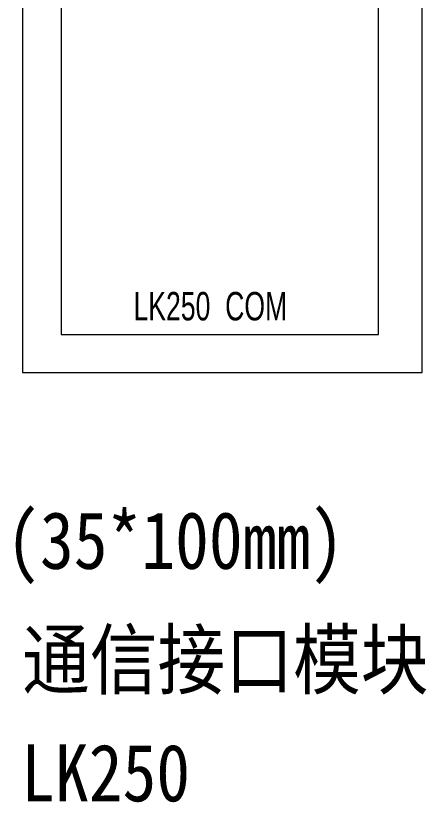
# Model space of a CAD drawing. Header units: millimetres. Extents: x 33157 to 59611, y -29750 to 1750.
# Drawn here: x 53938.7 to 53974.7, y 341.6 to 410.4 of the extents above; entities that cross this region are included whole.
import ezdxf

# ---------------------------------------------------------------- set-up
doc = ezdxf.new("R2010")
doc.units = ezdxf.units.MM
doc.layers.get('0').update_dxf_attribs({"lineweight": 18})
doc.layers.add('细实线', color=7, linetype='Continuous', lineweight=20)
doc.styles.add('HZ', font='arial.ttf')
doc.styles.add('STYLE1', font='')
doc.styles.get('STYLE1').set_extended_font_data('宋体')

# ---------------------------------------------------------------- blocks, each defined once
blk = doc.blocks.new('LK250')
at = {"layer": '细实线'}
for points in [[(53989.987, 293.126), (53989.987, 193.126), (54024.987, 193.126), (54024.987, 293.126)], [(53993.354, 289.898), (53993.354, 196.455), (54021.155, 196.455), (54021.155, 289.898)]]:
    blk.add_lwpolyline(points, close=True, dxfattribs=at)
at = {"color": 7, "linetype": 'Continuous', "insert": (53999.697, 197.645), "char_height": 2.48832, "width": 19.67444, "attachment_point": 7, "style": 'HZ'}
blk.add_mtext('{\\W0.67;LK250  COM}', dxfattribs=at)

msp = doc.modelspace()

# ---------------------------------------------------------------- block references
at = {"layer": '细实线'}
msp.add_blockref('LK250', (-50.674, 186.069), dxfattribs=at)

# ---------------------------------------------------------------- texts
at = {"color": 0, "style": 'STYLE1', "width": 0.87}
for s, p in [('(35*100mm)', (53937.87, 362.016)), ('通信接口模块', (53939.259, 351.578)), ('LK250', (53939.182, 341.683))]:
    msp.add_text(s, height=5, dxfattribs=at).set_placement(p)

doc.saveas('drawing.dxf')
